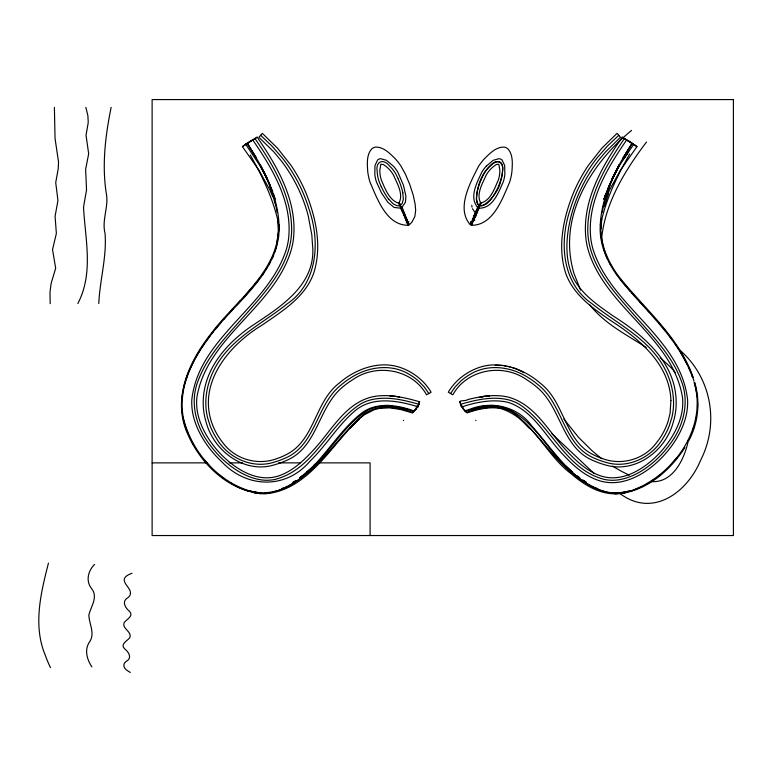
<?xml version="1.0" encoding="UTF-8"?>
<svg xmlns="http://www.w3.org/2000/svg" width="772" height="772" viewBox="0 0 772 772"><rect width="100%" height="100%" fill="white"/><g stroke="black" fill="none" stroke-linecap="round" stroke-linejoin="round"><path stroke-width="1.16" d="M416.253 408.745C414.448 412.682 410.723 409.285 407.693 408.842C393.054 404.48 375.79 403.129 362.657 412.344C327.666 438.274 306.387 498.934 254.528 492.266C219.779 483.919 192.296 453.183 183.63 419.061C177.512 390.757 190.713 362.473 207.147 340.172C230.471 305.799 271.889 280.448 278.653 236.84C281.954 202.93 265.192 171.017 247.252 143.495L257.153 137.175C277.91 167.157 298.156 202.447 293.263 240.314A76.843 76.833 -78 0 1 291.15 250.215C273.915 307.932 206.307 337.142 196.783 398.101A54.937 54.937 0 0 0 197.545 412.47C199.668 423.5 204.898 433.71 211.383 442.81A102.994 102.994 0 0 0 222.239 455.577C236.406 469.54 257.008 482.365 277.592 476.247C292.27 471.644 303.743 460.614 313.895 449.516C332.182 429.869 346.396 400.996 375.424 396.258C390.352 394.116 405.329 397.696 419.601 401.778C420.036 401.286 419.022 402.434 418.849 402.646M279.117 230.867L279.126 224.758M54.397 107.376L55.015 137.667A98.652 98.652 0 0 0 55.825 143.689L58.556 162.178L58.199 168.836L55.719 182.646L57.948 200.517L55.082 216.314L56.366 233.462L52.535 249.559L55.671 268.28L52.042 280.352A36.747 36.747 0 0 0 51.039 283.98L49.987 292.376L50.17 303.666M697.502 407.452L697.589 403.225M601.012 228.782L601.706 219.055M601.427 218.601C598.184 241.829 608.23 264.468 623.12 281.809C648.219 312.033 679.939 339.188 693.159 377.411M98.787 303.56C99.733 281.587 105.996 260.106 105.291 238.027A105.069 105.069 0 0 0 105.04 233.385C101.769 220.551 108.244 208.16 106.632 195.441C101.634 166.212 105.262 136.2 111.139 107.376M600.259 224.787C601.784 195.084 616.143 167.881 632.143 143.495L634.333 144.875M601.61 238.509C605.277 202.409 625.05 170.342 646.511 142M182.076 397.985L182.588 393.826M696.054 419.167L696.421 417.034M182.713 392.784L183.292 389.696M473.554 220.667L470.36 224.777C455.847 208.652 470.138 182.877 478.563 166.318A56.925 56.925 0 0 1 484.343 158.829C489.651 153.58 495.836 146.97 503.904 147.085A7.228 7.228 0 0 1 507.937 148.919C513.312 154.921 512.415 163.915 511.942 171.374A57.215 57.215 0 0 1 509.674 182.076C502.321 199.012 493.125 225.472 471.46 225.279L473.381 218.003M471.46 225.279L479.026 208.199L480.02 203.123C490.481 201.376 494.524 188.484 498.442 179.702A31.179 31.179 -81.1 0 0 499.851 170.274L498.837 164.282L496.521 164.465A12.883 12.883 0 0 0 495.566 164.996L492.806 167.07A31.314 31.314 0 0 0 486.225 175.012C482.49 183.601 475.533 194.843 481.11 203.625L475.851 211.451L470.36 224.777M602.276 212.242C605.094 195.596 611.511 179.77 619.347 164.89L612.215 178.94L619.337 165.169L615.583 172.011M48.453 563.126C40.8 593.031 32.849 625.407 45.278 655.303A125.267 125.267 0 0 0 50.479 667.635M601.079 222.452C606.358 198.143 617.426 175.543 629.672 154.053M276.501 246.104L278.431 231.175L277.688 219.055M183.678 387.631L184.952 382.536M252.888 140.186C272.883 169.145 293.013 202.997 288.458 239.629A71.362 71.342 -78.2 0 1 286.489 248.902C268.405 307.111 198.665 336.959 191.784 399.935A59.068 59.068 0 0 0 193.251 415.616C196.088 427.62 202.1 438.679 209.579 448.416A108.186 108.186 0 0 0 221.4 461.386C246.432 488.396 285.93 489.593 309.929 461.231C325.774 446.033 336.959 426.627 353.499 412.123C371.139 395.669 397.281 400.398 418.135 406.786L419.601 401.778M604.254 206.462L608.471 193.569M605.219 199.157L609.755 185.695M185.27 381.532L188.358 372.538L194.718 359.134M274.668 252.193L275.971 248.343M604.051 199.215L605.933 193.656M692.995 429.425L694.134 426.366M475.948 214.722L475.253 216.536M609.32 185.676L606.802 192.402M476.411 213.487L477.443 210.843M474.365 215.513L476.652 209.617M474.259 215.774L473.612 217.424M475.147 216.807L474.597 218.215M77.837 303.56C93.653 273.278 85.364 239.889 83.55 207.929A41.601 41.601 0 0 1 83.945 204.561L86.541 190.008L85.634 169.29L88.674 153.763L86.03 135.264L87.94 124.331A24.193 24.193 0 0 0 88.22 121.629L87.854 115.443L85.846 107.376M607.805 188.764L608.973 185.869M606.281 192.672L615.612 172.224L612.051 179.258L619.578 165.469L628.572 151.544L623.844 158.588L633.677 144.499L631.467 143.042L632.471 143.727M474.355 218.794L473.699 220.348M606.454 197.072L609.291 190.559M481.062 179.712L483.976 173.71A33.987 33.987 0 0 1 490.336 165.768C496.473 158.028 504.261 161.57 502.456 171.278A33.987 33.987 0 0 1 500.681 181.295C497.506 197.574 470.283 223.195 477.964 188.117C483.861 160.499 514.248 146.477 498.065 187.442A70.609 70.609 0 0 1 490.973 199.311L486.621 203.74L482.934 205.593A7.749 7.749 0 0 1 480.416 205.786L478.843 205.072A7.749 7.749 0 0 1 477.328 203.046L476.305 199.051L476.874 192.884A70.609 70.609 0 0 1 481.11 179.741M477.752 210.119L478.293 208.884M476.758 209.376L477.318 208.141M272.352 257.896L273.597 255.059M271.918 258.852L273.597 255.069M609.407 184.894L615.525 172.137M688.778 440.687C698.313 422.988 700.522 401.729 694.732 382.487M612.244 178.795L619.163 164.87M609.687 189.738L620.186 170.583L636.958 146.622L629.431 141.527M477.434 207.88L477.685 207.369M478.65 208.131L479.036 207.35M478.215 206.317L478.505 205.767M268.482 265.404L269.997 262.596M612.013 179.393L613.672 176.489M195.248 358.073L200.189 349.861M450.558 393.517L455.21 386.83L461.087 380.818A56.674 56.674 0 0 1 470.409 374.208C488.136 363.487 511.083 366.652 528 377.46A78.725 78.725 0 0 1 538.528 385.151C563.608 404.972 563.203 446.033 595.337 458.607A64.124 64.124 0 0 0 604.717 462.003C627.144 469.501 651.983 457.748 663.351 437.666A69.412 69.412 0 0 0 669.179 426.057L671.765 417.874A61.644 61.644 0 0 0 673.445 407.008C674.207 394.849 671.428 382.613 666.236 371.641A82.99 82.99 0 0 0 659.529 360.032C642.487 335.395 614.782 322.03 591.989 303.685C561.823 283.044 559.169 241.964 570.083 209.994A159.457 159.457 0 0 1 573.442 200.006A155.828 155.828 0 0 1 596.959 158.067L607.313 146.169L618.768 135.303M265.597 270.017L266.765 268.164M631.95 143.418L623.12 157.816L632.239 143.679M684.918 447.509C670.115 470.621 646.675 491.04 618.411 493.742C600.577 495.074 584.346 485.154 571.376 473.921C545.35 454.824 532.612 418.096 500.217 408.436C489.004 406.535 477.656 409.276 467.079 412.923C466.877 412.702 466.664 412.48 466.462 412.258C463.702 409.372 467.195 413.01 466.52 412.335M201.482 347.844L204.204 343.897M629.634 141.913L622.232 137.175C601.475 167.157 581.229 202.447 586.122 240.314A76.843 76.833 78 0 0 588.235 250.215C605.48 307.932 673.078 337.142 682.602 398.101A54.937 54.937 0 0 1 681.84 412.47C679.717 423.5 674.487 433.71 668.012 442.81A102.994 102.994 0 0 1 657.146 455.577C642.979 469.54 622.386 482.365 601.793 476.247C587.849 471.895 576.771 461.637 567.005 451.176C548.506 431.924 535.17 403.737 507.243 396.866C494.109 394.058 480.56 396.374 467.726 399.597C466.935 401.208 456.86 400.041 460.537 402.646M626.497 140.186C606.502 169.145 586.373 202.997 590.927 239.629A71.362 71.342 78.2 0 0 592.896 248.902C610.97 307.102 680.721 336.959 687.601 399.935A59.068 59.068 0 0 1 686.134 415.616C683.297 427.62 677.285 438.679 669.816 448.416A108.186 108.186 0 0 1 657.985 461.386C642.951 475.465 621.46 487.064 600.413 481.024C585.485 476.642 573.499 465.912 563.155 454.708C545.843 436.894 533.828 411.273 509.057 402.675C493.955 398.371 473.969 402.521 461.569 407.105M262.451 274.61L263.735 272.777M262.461 274.6L263.754 272.757M206.925 339.95L210.399 335.366M257.655 280.998L259.093 279.146M677.015 457.535L671.08 464.474M211.789 333.543L213.226 331.757M215.388 329.094L221.275 322.204M94.58 564.39C88.259 570.653 85.489 580.689 91.366 588.274C98.565 596.997 90.942 606.213 88.857 615.014C89.041 624.191 95.66 633.802 89.195 642.42C84.293 650.169 87.062 659.78 91.868 666.834M359.53 418.607L349.591 428.605L359.549 418.598L364.548 414.66L374.295 409.681L379.168 408.436L389.464 407.848L400.504 409.459L412.306 412.923L416.204 408.803M256.989 281.886L243.749 297.201L247.715 292.839M412.489 412.721L417.063 407.857M223.504 319.647L225.733 317.08M413.724 411.418L414.178 410.945M412.711 412.48L413.956 411.177M412.75 412.47C397.619 406.94 378.27 403.621 364.123 414.159C337.345 436.257 320.505 469.858 288.39 485.665M237.448 304.129L240.603 300.665M236.676 304.979L240.623 300.636M416.108 407.269L417.401 405.869M418.019 405.203L419.042 404.094M354.56 423.317C328.698 449.864 305.587 491.108 264.41 493.848C227.045 491.88 196.532 460.44 184.759 426.53C174.047 393.295 191.041 358.816 211.412 333.195C237.158 298.88 284.308 267.575 277.959 218.601M486.302 166.144L493.25 160.296L499.05 158.675A5.462 5.452 0 0 1 500.671 159.129A5.452 5.452 0 0 1 502.089 160.045L504.676 165.488L504.849 174.569A36.052 36.052 0 0 1 503.141 182.134C498.403 192.759 492.681 208.469 479.026 208.199M313.567 465.651L315.034 464.097M418.135 406.786L417.816 407.105M413.86 411.273C399.471 406.844 382.806 402.916 368.398 409.884C342.942 425.121 329.943 453.946 306.938 472.184L313.847 465.854L299.652 478.051L301.35 476.527M246.403 144.084L245.805 144.499L248.111 143.003M406.661 218.901L408.205 225.279C386.531 225.472 377.334 199.012 369.981 182.076A57.215 57.215 0 0 1 367.713 171.374C367.25 163.915 366.343 154.921 371.728 148.919A7.228 7.228 0 0 1 375.761 147.076C383.819 146.979 390.005 153.58 395.312 158.829A56.925 56.925 0 0 1 401.093 166.318L405.3 173.903L409.681 184.247L413.261 195.316L415.143 204.165L415.664 210.457L414.805 216.671L411.823 222.317L409.295 224.777L401.72 207.707L405.425 202.274L405.898 196.194L403.476 185.27L397.937 172.397A36.043 36.043 0 0 0 393.363 166.134L386.415 160.296L380.606 158.675A5.452 5.452 0 0 0 377.576 160.045L374.98 165.488L374.816 174.569A36.052 36.052 0 0 0 376.514 182.134L381.677 193.222L387.872 202.303L394.106 207.427L400.629 208.199L404.885 216.903M245.785 144.451L259.817 165.469L267.344 179.258M408.822 221.747L406.226 222.934M657.802 476.758L659.529 475.311M251.44 140.707C249.211 141.816 252.106 140.282 252.82 139.935M299.488 478.051L302.18 475.851M252.357 140.205L251.17 140.745M269.708 189.738L259.199 170.583L242.427 146.622L247.05 143.177M257.153 137.175L253.38 139.607M247.426 143.351L246.895 143.737M651.52 481.265L653.315 479.981M246.664 143.901L245.921 144.451M247.609 143.216L248.005 143.129M242.427 146.622L245.708 144.499M293.003 482.461L295.84 480.676L293.051 482.403M247.272 143.505L256.265 157.816L247.339 143.476M249.636 141.73L247.426 142.974M250.099 141.392L250.813 141.025M244.444 145.059L255.021 138.68C273.742 165.729 291.691 196.291 291.652 230.201C291.179 263.204 267.816 289.326 247.243 312.747C228.85 333.88 207.803 354.367 197.95 381.233C189.651 402.473 196.011 426.549 209.434 444.209A105.446 105.446 0 0 0 223.021 459.639C233.887 469.608 247.05 477.936 261.901 479.981A39.739 39.739 0 0 0 274.755 479.499C314.609 469.482 328.177 424.523 360.659 403.949A42.46 42.46 0 0 1 369.634 400.185C385.952 395.669 403.032 399.79 418.868 404.277M646.897 484.063L648.741 482.944M132.041 573.229C111.872 580.583 138.313 588.814 128.017 597.605C121.32 601.205 125.151 607.825 129.59 611.434C134 616.317 126.425 619.289 124.109 622.724C121.706 628.64 132.33 631.679 129.812 637.595C127.505 640.934 119.892 643.983 124.485 648.692C128.702 651.906 132.572 658.062 126.251 661.411C121.773 664.016 124.195 669.199 127.978 670.993A26.682 26.682 0 0 0 130.294 672.422M642.198 486.563L631.689 490.895L619.308 493.289M285.418 487.055L287.406 486.128M281.394 488.676L284.424 487.518M465.661 411.389C463.856 409.951 465.516 411.013 468.421 409.787C490.886 400.321 517.78 406.062 532.111 426.356C557.635 454.631 586.266 504.319 631.583 490.596C673.483 475.571 707.818 427.756 694.134 382.565M280.313 489.863L272.101 492.275M466.626 412.451C481.853 406.94 501.096 403.621 515.271 414.159C542.127 436.161 558.87 469.878 590.995 485.665M466.346 412.123C466.085 411.872 465.777 411.495 465.555 411.322C476.942 407.761 488.985 404.74 500.97 406.68C536.704 417.102 549.413 458.896 579.733 478.051M460.517 404.277C476.363 399.78 493.433 395.669 509.752 400.185A42.46 42.46 0 0 1 518.726 403.949C551.208 424.532 564.786 469.482 604.63 479.499A39.739 39.739 0 0 0 617.484 479.981C632.336 477.936 645.498 469.608 656.364 459.639A105.446 105.446 0 0 0 669.961 444.209C683.374 426.549 689.734 402.473 681.435 381.233C671.592 354.367 650.535 333.88 632.143 312.747C611.569 289.326 588.206 263.204 587.743 230.201C587.695 196.291 605.653 165.729 624.365 138.68L634.951 145.059M479.769 397.252L482.268 396.625A26.711 26.711 0 0 1 489.467 396.132M481.197 397.29L483.137 396.876M478.071 407.259L484.189 406.043M631.583 490.596L618.111 493.076L611.501 492.903M267.894 493.279L270.007 492.932M625.301 492.854L614.975 493.848M399.828 203.441C389.503 201.367 385.074 188.715 381.223 179.702A31.179 31.179 81.1 0 1 379.814 170.274L380.818 164.282L383.134 164.465A12.883 12.883 0 0 1 384.089 164.996L386.849 167.07A31.314 31.314 0 0 1 393.43 175.012C397.165 183.601 404.132 194.843 398.555 203.625L401.72 207.707M264.584 493.105L267.894 492.903M383.607 405.522L389.271 405.445M152.123 462.872L207.514 462.872M229.197 462.872L242.447 462.872M278.567 462.872L300.25 462.872M318.315 462.872L370.097 462.872L370.097 535.536M490.123 405.445L495.788 405.522M651.52 481.622C672.402 482.954 683.558 460.566 687.736 443.253A95.94 95.94 0 0 0 688.576 439.596M501.675 365.532L497.351 365.368A46.397 46.397 0 0 0 495.18 365.436M477.569 212.782L474.568 211.837L472.464 208.701M472.454 220.165L474.732 220.387M261.274 493.076L247.802 490.596M261.206 493.433L247.696 490.895L240.97 488.406M254.094 492.854L260.984 493.742M503.807 365.754L505.93 366.073M609.378 492.932L611.501 493.279M508.034 366.478L510.118 366.98M399.616 397.252L397.117 396.625A26.711 26.711 0 0 0 389.918 396.132M607.284 492.275L599.072 489.863M476.112 216.121L474.047 215.185M512.164 367.559L514.191 368.215A54.889 54.889 0 0 1 523.792 372.664M594.961 487.518L597.991 488.676M629.334 141.411C625.957 139.684 630.328 141.836 628.389 140.919M591.989 486.128L593.967 487.055M629.257 475.214L622.203 471.673A168.209 168.209 0 0 1 612.64 466.095M234.35 485.173L240.024 487.943M627.655 140.543L627.781 140.581M627.028 140.205L627.511 140.465L622.232 137.175M631.776 143.216L630.656 142.54M470.766 222.008L471.962 222.722L470.833 221.747M230.645 482.944L232.497 484.063M629.865 142.048L630.521 142.453M634.42 144.933L636.08 146.024M583.458 480.638L585.359 481.805M583.555 480.676L586.334 482.403M632.943 144.055L632.606 143.824M584.491 481.274L586.382 482.461M646.222 347.487C626.594 334.681 604.717 323.902 589.972 305.075M619.067 492.835C652.06 518.736 687.312 492.719 700.735 460.015C719.842 422.409 711.08 376.302 678.588 349.021M582.619 479.837L585.437 481.689M636.418 146.255L636.958 146.622M222.481 477.395L224.276 478.688M660.33 357.658L671.206 367.8A71.207 71.207 0 0 1 675.249 372.683M577.205 475.851L579.801 477.984M219.866 475.311L221.583 476.758M260.618 135.303L272.072 146.169L282.417 158.077A155.828 155.828 0 0 1 305.953 200.006A159.457 159.457 0 0 1 309.302 209.994C320.226 241.964 317.562 283.044 287.396 303.685C264.603 322.03 236.907 335.395 219.856 360.032A82.99 82.99 0 0 0 213.149 371.641C207.957 382.623 205.178 394.849 205.941 407.008A61.644 61.644 0 0 0 207.62 417.874L210.206 426.057A69.412 69.412 0 0 0 216.035 437.656C227.402 457.748 252.251 469.501 274.668 462.003A64.124 64.124 0 0 0 284.048 458.607C316.182 446.033 315.777 404.972 340.857 385.151A78.725 78.725 0 0 1 351.385 377.46C368.302 366.652 391.25 363.487 408.977 374.208A56.674 56.674 0 0 1 418.299 380.818L424.175 386.83L428.827 393.517M594.208 473.583L551.97 433.777M519.836 418.598L529.804 428.605L524.825 423.317M463.181 408.803L465.613 411.38L463.132 408.745M464.744 410.472L462.322 407.857M477.936 207.707C468.768 197.593 476.835 182.954 481.718 172.397A36.043 36.043 0 0 1 486.292 166.134M464.879 410.607L465.555 411.322M465.111 410.858L464.242 409.884M460.344 404.094L461.27 405.088M461.994 405.869L463.287 407.269M631.699 292.868L635.617 297.172M639.573 301.534L642.709 304.979M647.457 310.199L649.02 311.907M204.483 460.237L209.067 465.323M653.662 317.099L655.882 319.647M658.854 323.072L662.559 327.318M623.178 282.793L630.155 291.044M665.435 330.87L663.283 328.216L664.721 329.991M388.76 199.253L393.044 203.74L396.721 205.593A7.749 7.749 0 0 0 399.24 205.786L400.822 205.072A7.749 7.749 0 0 0 402.328 203.046L403.351 199.051L402.781 192.884M409.295 224.777L406.101 220.667L404.953 217.926M620.302 279.146L621.73 280.998M668.986 335.366L672.46 339.95M563.878 419.061L578.479 437.29L591.738 450.433A158.752 158.752 0 0 0 601.899 458.713M616.297 273.693L617.571 275.517M675.182 343.897L678.588 348.828M679.823 350.884L687.881 365.513M192.315 442.472L193.434 444.421M250.244 154.979C262.277 176.19 273.105 198.491 278.316 222.452M263.87 172.137L267.17 178.94L260.048 165.169L267.324 179.046M609.398 262.605L610.903 265.404M263.802 172.011L260.039 164.89C267.874 179.77 274.292 195.596 277.109 212.242M260.222 164.87L267.141 178.795M400.35 206.809L400.88 207.871M401.585 206.587L401.855 207.108M401.98 207.369L402.579 208.643M401.006 208.131L401.594 209.386M580.563 290.108L573.963 273.433A106.893 106.893 0 0 1 569.842 251.286C566.812 211.972 587 174.694 613.537 147.056A201.405 201.405 0 0 1 631.592 130.41M381.233 186.689L378.994 181.295A33.987 33.987 0 0 1 377.199 171.278C375.404 161.57 383.182 158.028 389.32 165.777A33.987 33.987 0 0 1 395.689 173.7L398.275 178.95M267.266 179.114L272.719 191.707M267.768 180.021L269.978 184.894M270.094 190.559L272.931 197.072M402.685 208.884L405.715 216.585M606.203 256.005L607.467 258.852M408.205 225.279L405.445 218.351M401.807 209.878L402.974 212.763M688.952 367.636L691.037 372.538M406.41 218.302L406.053 217.424M404.721 217.357L404.509 216.807M404.103 215.745L405.261 217.868M403.901 215.234L403.341 213.738M270.065 185.676L272.613 192.46M691.403 373.532L692.87 377.498M692.571 377.556C679.196 339.439 647.283 312.525 622.386 282.185C609.06 266.147 598.879 246.143 600.269 224.758M185.261 426.366L187.895 433.507M269.631 185.695L274.166 199.157M274.195 200.295L275.343 203.499M273.452 193.656L275.334 199.215M603.414 248.343L605.045 253.158M459.784 401.778L461.251 406.786M183.611 420.2L184.981 425.343M694.433 382.536L695.707 387.631M602.884 246.104L601.282 237.043M399.645 203.123L400.629 208.199M695.9 388.663L696.479 391.751M182.964 417.034L183.331 419.167M278.788 224.527L279.165 226.871M471.74 205.323L472.03 207.137M696.672 392.784L697.184 396.943M182.211 411.698L182.414 413.831M398.207 178.979A72.481 72.481 0 0 1 402.897 192.855M388.673 199.321A72.481 72.481 0 0 1 381.3 186.66M475.677 420.335A37.066 0.647 41.1 0 1 475.967 420.586M692.233 375.964A50.846 50.846 0 0 1 693.989 381.223M403.418 420.586A37.066 0.647 -41.1 0 1 403.717 420.335M486.891 396.306A32.038 32.038 0 0 1 489.583 396.19M186.033 379.091A50.846 50.846 0 0 1 187.152 375.964M670.907 400.427L670.086 413.29L668.127 421.222A66.431 66.431 0 0 1 656.297 443.003C644.051 459.533 621.402 465.815 602.343 458.549A61.509 61.509 0 0 1 593.591 454.853C564.371 440.754 564.94 401.942 540.246 383.173A80.935 80.935 0 0 0 529.36 375.221C519.025 368.958 507.136 364.867 494.958 364.857A50.112 50.112 0 0 0 480.116 367.154C466.983 371.38 455.297 380.278 448.291 392.224L452.836 394.81C467.137 368.977 503.151 363.033 526.639 379.689A76.524 76.524 0 0 1 536.82 387.129C561.688 407.394 561.649 448.551 594.257 460.99A66.836 66.836 0 0 0 604.022 464.522C633.889 474.548 665.242 451.678 673.087 422.757A65.408 65.408 0 0 0 676.127 400.205C674.882 361.943 643.308 335.067 613.393 316.124C598.667 305.828 582.976 295.319 573.972 279.271C564.033 259.537 565.982 236.29 571.241 215.504A155.462 155.462 0 0 1 577.861 195.895A153.126 153.126 0 0 1 599.024 159.688L605.682 151.766L620.476 137.291L617.06 133.324L601.793 148.272L588.563 165.111A157.478 157.478 0 0 0 573.036 193.888C563.203 218.717 557.316 246.963 565.664 273.066C573.085 294.547 592.51 308.144 610.459 320.409C638.888 338.618 669.633 363.795 670.907 400.427M312.486 244.454C316.877 284.125 281.375 306.339 252.878 325.234C227.47 342.276 204.348 368.109 203.258 400.205A65.408 65.408 0 0 0 206.298 422.757C214.153 451.678 245.496 474.548 275.363 464.522A66.836 66.836 0 0 0 285.129 460.99C317.746 448.551 317.697 407.394 342.565 387.129A76.524 76.524 0 0 1 352.756 379.689C376.234 363.033 412.248 368.977 426.549 394.81L431.104 392.224C424.089 380.278 412.402 371.38 399.278 367.154A50.112 50.112 0 0 0 384.427 364.857C372.249 364.867 360.37 368.958 350.025 375.221A80.935 80.935 0 0 0 339.14 383.173C314.445 401.932 315.015 440.754 285.794 454.853A61.509 61.509 0 0 1 277.042 458.549C257.983 465.815 235.344 459.533 223.089 443.012A66.431 66.431 0 0 1 211.258 421.222C198.616 381.146 229.853 344.534 262.094 325.108C282.108 311.193 305.239 297.336 313.721 273.066C322.069 246.963 316.182 218.717 306.349 193.888A157.478 157.478 0 0 0 290.822 165.111L277.592 148.272L262.335 133.324L258.909 137.291L273.703 151.766L280.361 159.688A153.126 153.126 0 0 1 301.534 195.895A155.462 155.462 0 0 1 308.153 215.504L311.82 234.833L312.486 244.454M605.923 193.675L603.955 199.311L605.895 193.782M232.719 309.331L230.355 311.927L232.739 309.311M733.4 99.578L152.123 99.578L152.123 535.536L733.4 535.536L733.4 99.578M572.448 472.184L565.461 465.844L572.448 472.184"/></g></svg>
